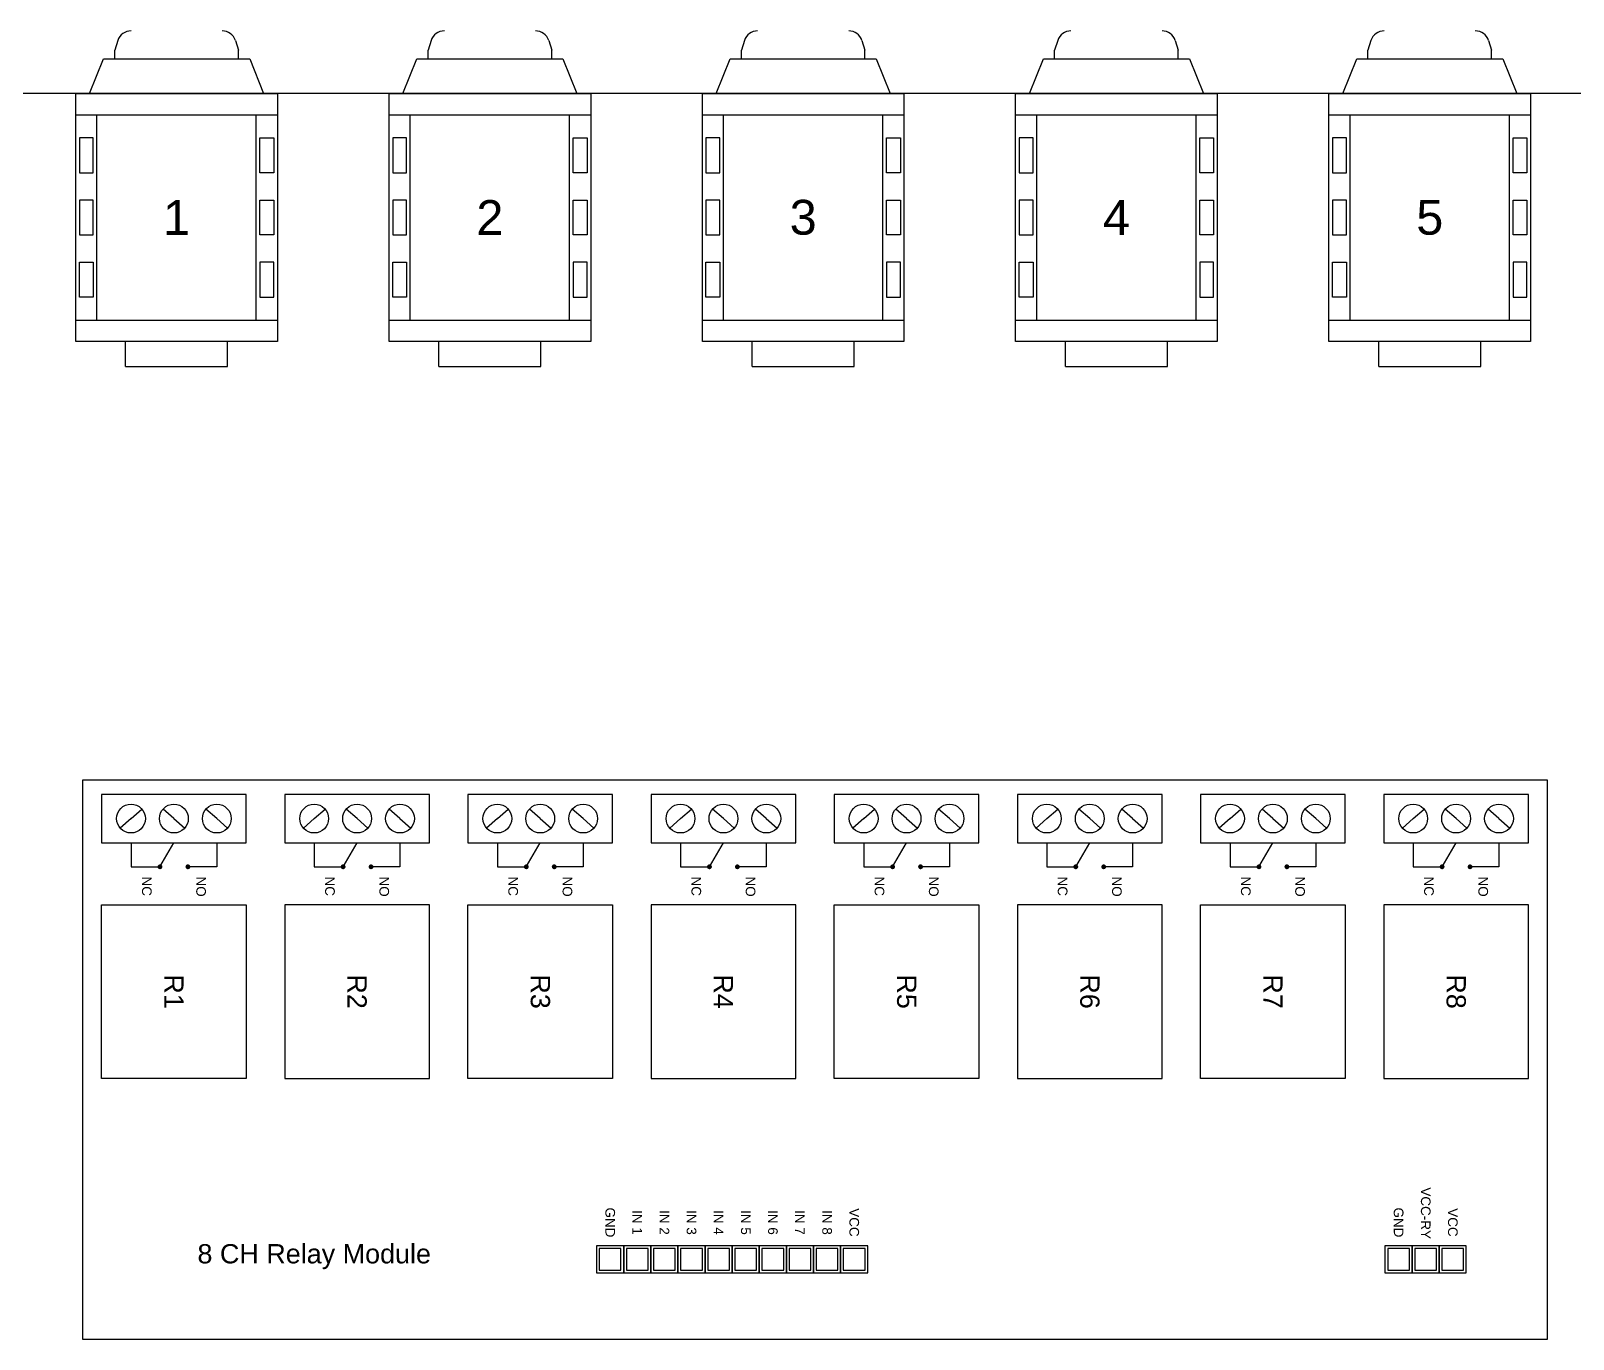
# Model space of a CAD drawing. Header units: centimetres. Extents: x 3.3 to 32.6, y -5.1 to 16.9.
# Drawn here: x 9 to 14.54, y 2.31 to 7.01 of the extents above; entities that cross this region are included whole.
import ezdxf

# ---------------------------------------------------------------- set-up
doc = ezdxf.new("R2010")
doc.units = ezdxf.units.CM
doc.header["$MEASUREMENT"] = 0
for name, color, linetype in [('Board', 9, 'Continuous'), ('Components', 3, 'Continuous'), ('Contact', 1, 'Continuous'), ('Ligne', 4, 'Continuous')]:
    doc.layers.add(name, color=color, linetype=linetype)
doc.styles.get("Standard").update_dxf_attribs({"font": 'arial.ttf'})

msp = doc.modelspace()

# ---------------------------------------------------------------- linework, layer by layer
at = {"ltscale": 0.5}
for p, q in [((9.18726, 4.31661), (9.18726, 2.30952)), ((14.44896, 4.31661), (9.18726, 4.31661)), ((9.77574, 4.26468), (9.25649, 4.26468)), ((9.25649, 4.26468), (9.25649, 4.0916)), ((9.77574, 4.0916), (9.77574, 4.26468)), ((10.43345, 4.26468), (9.9142, 4.26468)), ((9.9142, 4.26468), (9.9142, 4.0916)), ((10.43345, 4.0916), (10.43345, 4.26468)), ((11.09116, 4.26468), (10.57192, 4.26468)), ((10.57192, 4.26468), (10.57192, 4.0916)), ((11.09116, 4.0916), (11.09116, 4.26468)), ((11.74888, 4.26468), (11.22963, 4.26468)), ((11.22963, 4.26468), (11.22963, 4.0916)), ((11.74888, 4.0916), (11.74888, 4.26468)), ((12.40659, 4.26468), (11.88734, 4.26468)), ((11.88734, 4.26468), (11.88734, 4.0916)), ((12.40659, 4.0916), (12.40659, 4.26468)), ((13.0643, 4.26468), (12.54506, 4.26468)), ((12.54506, 4.26468), (12.54506, 4.0916)), ((13.0643, 4.0916), (13.0643, 4.26468)), ((13.72202, 4.26468), (13.20277, 4.26468)), ((13.20277, 4.26468), (13.20277, 4.0916)), ((13.72202, 4.0916), (13.72202, 4.26468)), ((14.37973, 4.26468), (13.86048, 4.26468)), ((13.86048, 4.26468), (13.86048, 4.0916)), ((14.37973, 4.0916), (14.37973, 4.26468)), ((14.44896, 2.30952), (14.44896, 4.31661)), ((9.36212, 4.17814), (9.40096, 4.2123)), ((9.51611, 4.17814), (9.47728, 4.2123)), ((9.67011, 4.17814), (9.63127, 4.2123)), ((10.01983, 4.17814), (10.05867, 4.2123)), ((10.17383, 4.17814), (10.13499, 4.2123)), ((10.32782, 4.17814), (10.28898, 4.2123)), ((10.67755, 4.17814), (10.71638, 4.2123)), ((10.83154, 4.17814), (10.79271, 4.2123)), ((10.98553, 4.17814), (10.9467, 4.2123)), ((11.33526, 4.17814), (11.37409, 4.2123)), ((11.48925, 4.17814), (11.45042, 4.2123)), ((11.64324, 4.17814), (11.60441, 4.2123)), ((11.99297, 4.17814), (12.03181, 4.2123)), ((12.14697, 4.17814), (12.10813, 4.2123)), ((12.30096, 4.17814), (12.26212, 4.2123)), ((12.65069, 4.17814), (12.68952, 4.2123)), ((12.80468, 4.17814), (12.76585, 4.2123)), ((12.95867, 4.17814), (12.91984, 4.2123)), ((13.3084, 4.17814), (13.34723, 4.2123)), ((13.46239, 4.17814), (13.42356, 4.2123)), ((13.61638, 4.17814), (13.57755, 4.2123)), ((13.96611, 4.17814), (14.00495, 4.2123)), ((14.12011, 4.17814), (14.08127, 4.2123)), ((14.2741, 4.17814), (14.23526, 4.2123)), ((9.36212, 4.17814), (9.32329, 4.14399)), ((9.51611, 4.17814), (9.55495, 4.14399)), ((9.67011, 4.17814), (9.70894, 4.14399)), ((10.01983, 4.17814), (9.981, 4.14399)), ((10.17383, 4.17814), (10.21266, 4.14399)), ((10.32782, 4.17814), (10.36665, 4.14399)), ((10.67755, 4.17814), (10.63871, 4.14399)), ((10.83154, 4.17814), (10.87037, 4.14399)), ((10.98553, 4.17814), (11.02437, 4.14399)), ((11.33526, 4.17814), (11.29643, 4.14399)), ((11.48925, 4.17814), (11.52809, 4.14399)), ((11.64324, 4.17814), (11.68208, 4.14399)), ((11.99297, 4.17814), (11.95414, 4.14399)), ((12.14697, 4.17814), (12.1858, 4.14399)), ((12.30096, 4.17814), (12.33979, 4.14399)), ((12.65069, 4.17814), (12.61185, 4.14399)), ((12.80468, 4.17814), (12.84351, 4.14399)), ((12.95867, 4.17814), (12.99751, 4.14399)), ((13.3084, 4.17814), (13.26957, 4.14399)), ((13.46239, 4.17814), (13.50123, 4.14399)), ((13.61638, 4.17814), (13.65522, 4.14399)), ((13.96611, 4.17814), (13.92728, 4.14399)), ((14.12011, 4.17814), (14.15894, 4.14399)), ((14.2741, 4.17814), (14.31293, 4.14399)), ((9.25649, 4.0916), (9.77574, 4.0916)), ((9.9142, 4.0916), (10.43345, 4.0916)), ((10.57192, 4.0916), (11.09116, 4.0916)), ((11.22963, 4.0916), (11.74888, 4.0916)), ((11.88734, 4.0916), (12.40659, 4.0916)), ((12.54506, 4.0916), (13.0643, 4.0916)), ((13.20277, 4.0916), (13.72202, 4.0916)), ((13.86048, 4.0916), (14.37973, 4.0916)), ((9.25649, 3.8686), (9.77574, 3.8686)), ((9.25649, 3.2455), (9.25649, 3.8686)), ((9.77574, 3.8686), (9.77574, 3.2455)), ((10.43345, 3.8686), (9.9142, 3.8686)), ((9.9142, 3.8686), (9.9142, 3.2455)), ((10.43345, 3.2455), (10.43345, 3.8686)), ((10.57192, 3.8686), (11.09116, 3.8686)), ((10.57192, 3.2455), (10.57192, 3.8686)), ((11.09116, 3.8686), (11.09116, 3.2455)), ((11.74888, 3.8686), (11.22963, 3.8686)), ((11.22963, 3.8686), (11.22963, 3.2455)), ((11.74888, 3.2455), (11.74888, 3.8686)), ((11.88734, 3.8686), (12.40659, 3.8686)), ((11.88734, 3.2455), (11.88734, 3.8686)), ((12.40659, 3.8686), (12.40659, 3.2455)), ((13.0643, 3.8686), (12.54506, 3.8686)), ((12.54506, 3.8686), (12.54506, 3.2455)), ((13.0643, 3.2455), (13.0643, 3.8686)), ((13.20277, 3.8686), (13.72202, 3.8686)), ((13.20277, 3.2455), (13.20277, 3.8686)), ((13.72202, 3.8686), (13.72202, 3.2455)), ((14.37973, 3.8686), (13.86048, 3.8686)), ((13.86048, 3.8686), (13.86048, 3.2455)), ((14.37973, 3.2455), (14.37973, 3.8686)), ((9.77574, 3.2455), (9.25649, 3.2455)), ((9.9142, 3.2455), (10.43345, 3.2455)), ((11.09116, 3.2455), (10.57192, 3.2455)), ((11.22963, 3.2455), (11.74888, 3.2455)), ((12.40659, 3.2455), (11.88734, 3.2455)), ((12.54506, 3.2455), (13.0643, 3.2455)), ((13.72202, 3.2455), (13.20277, 3.2455)), ((13.86048, 3.2455), (14.37973, 3.2455)), ((11.13119, 2.64463), (11.03383, 2.64463)), ((11.03383, 2.64463), (11.03383, 2.54727)), ((11.12145, 2.6349), (11.04357, 2.6349)), ((11.04357, 2.6349), (11.04357, 2.55701)), ((11.12145, 2.55701), (11.12145, 2.6349)), ((11.13119, 2.54727), (11.13119, 2.64463)), ((11.22855, 2.64463), (11.13119, 2.64463)), ((11.13119, 2.64463), (11.13119, 2.54727)), ((11.21881, 2.6349), (11.14092, 2.6349)), ((11.14092, 2.6349), (11.14092, 2.55701)), ((11.21881, 2.55701), (11.21881, 2.6349)), ((11.22855, 2.54727), (11.22855, 2.64463)), ((11.32591, 2.64463), (11.22855, 2.64463)), ((11.22855, 2.64463), (11.22855, 2.54727)), ((11.31617, 2.6349), (11.23828, 2.6349)), ((11.23828, 2.6349), (11.23828, 2.55701)), ((11.31617, 2.55701), (11.31617, 2.6349)), ((11.32591, 2.54727), (11.32591, 2.64463)), ((11.42327, 2.64463), (11.32591, 2.64463)), ((11.32591, 2.64463), (11.32591, 2.54727)), ((11.41353, 2.6349), (11.33564, 2.6349)), ((11.33564, 2.6349), (11.33564, 2.55701)), ((11.41353, 2.55701), (11.41353, 2.6349)), ((11.52062, 2.64463), (11.42327, 2.64463)), ((11.42327, 2.64463), (11.42327, 2.54727)), ((11.42327, 2.54727), (11.42327, 2.64463)), ((11.51089, 2.6349), (11.433, 2.6349)), ((11.433, 2.6349), (11.433, 2.55701)), ((11.51089, 2.55701), (11.51089, 2.6349)), ((11.52062, 2.54727), (11.52062, 2.64463)), ((11.61798, 2.64463), (11.52062, 2.64463)), ((11.52062, 2.64463), (11.52062, 2.54727)), ((11.60825, 2.6349), (11.53036, 2.6349)), ((11.53036, 2.6349), (11.53036, 2.55701)), ((11.60825, 2.55701), (11.60825, 2.6349)), ((11.61798, 2.54727), (11.61798, 2.64463)), ((11.71534, 2.64463), (11.61798, 2.64463)), ((11.61798, 2.64463), (11.61798, 2.54727)), ((11.70561, 2.6349), (11.62772, 2.6349)), ((11.62772, 2.6349), (11.62772, 2.55701)), ((11.70561, 2.55701), (11.70561, 2.6349)), ((11.71534, 2.54727), (11.71534, 2.64463)), ((11.8127, 2.64463), (11.71534, 2.64463)), ((11.71534, 2.64463), (11.71534, 2.54727)), ((11.80296, 2.6349), (11.72508, 2.6349)), ((11.72508, 2.6349), (11.72508, 2.55701)), ((11.80296, 2.55701), (11.80296, 2.6349)), ((11.8127, 2.54727), (11.8127, 2.64463)), ((11.91006, 2.64463), (11.8127, 2.64463)), ((11.8127, 2.64463), (11.8127, 2.54727)), ((11.90032, 2.6349), (11.82244, 2.6349)), ((11.82244, 2.6349), (11.82244, 2.55701)), ((11.90032, 2.55701), (11.90032, 2.6349)), ((11.91006, 2.54727), (11.91006, 2.64463)), ((12.00742, 2.64463), (11.91006, 2.64463)), ((11.91006, 2.64463), (11.91006, 2.54727)), ((11.99768, 2.6349), (11.9198, 2.6349)), ((11.9198, 2.6349), (11.9198, 2.55701)), ((11.99768, 2.55701), (11.99768, 2.6349)), ((12.00742, 2.54727), (12.00742, 2.64463)), ((13.96217, 2.64463), (13.86481, 2.64463)), ((13.86481, 2.64463), (13.86481, 2.54727)), ((13.95243, 2.6349), (13.87455, 2.6349)), ((13.87455, 2.6349), (13.87455, 2.55701)), ((13.95243, 2.55701), (13.95243, 2.6349)), ((13.96217, 2.54727), (13.96217, 2.64463)), ((14.05953, 2.64463), (13.96217, 2.64463)), ((13.96217, 2.64463), (13.96217, 2.54727)), ((14.04979, 2.6349), (13.9719, 2.6349)), ((13.9719, 2.6349), (13.9719, 2.55701)), ((14.04979, 2.55701), (14.04979, 2.6349)), ((14.05953, 2.54727), (14.05953, 2.64463)), ((14.15689, 2.64463), (14.05953, 2.64463)), ((14.05953, 2.64463), (14.05953, 2.54727)), ((14.14715, 2.6349), (14.06926, 2.6349)), ((14.06926, 2.6349), (14.06926, 2.55701)), ((14.14715, 2.55701), (14.14715, 2.6349)), ((14.15689, 2.54727), (14.15689, 2.64463)), ((11.04357, 2.55701), (11.12145, 2.55701)), ((11.14092, 2.55701), (11.21881, 2.55701)), ((11.23828, 2.55701), (11.31617, 2.55701)), ((11.33564, 2.55701), (11.41353, 2.55701)), ((11.433, 2.55701), (11.51089, 2.55701)), ((11.53036, 2.55701), (11.60825, 2.55701)), ((11.62772, 2.55701), (11.70561, 2.55701)), ((11.72508, 2.55701), (11.80296, 2.55701)), ((11.82244, 2.55701), (11.90032, 2.55701)), ((11.9198, 2.55701), (11.99768, 2.55701)), ((13.87455, 2.55701), (13.95243, 2.55701)), ((13.9719, 2.55701), (14.04979, 2.55701)), ((14.06926, 2.55701), (14.14715, 2.55701)), ((11.03383, 2.54727), (11.13119, 2.54727)), ((11.13119, 2.54727), (11.22855, 2.54727)), ((11.22855, 2.54727), (11.32591, 2.54727)), ((11.32591, 2.54727), (11.42327, 2.54727)), ((11.42327, 2.54727), (11.52062, 2.54727)), ((11.52062, 2.54727), (11.61798, 2.54727)), ((11.61798, 2.54727), (11.71534, 2.54727)), ((11.71534, 2.54727), (11.8127, 2.54727)), ((11.8127, 2.54727), (11.91006, 2.54727)), ((11.91006, 2.54727), (12.00742, 2.54727)), ((13.86481, 2.54727), (13.96217, 2.54727)), ((13.96217, 2.54727), (14.05953, 2.54727)), ((14.05953, 2.54727), (14.15689, 2.54727)), ((9.18726, 2.30952), (14.44896, 2.30952))]:
    msp.add_line(p, q, dxfattribs=at)
for centre in [(9.36212, 4.17814), (9.51611, 4.17814), (9.67011, 4.17814), (10.01983, 4.17814), (10.17383, 4.17814), (10.32782, 4.17814), (10.67755, 4.17814), (10.83154, 4.17814), (10.98553, 4.17814), (11.33526, 4.17814), (11.48925, 4.17814), (11.64324, 4.17814), (11.99297, 4.17814), (12.14697, 4.17814), (12.30096, 4.17814), (12.65069, 4.17814), (12.80468, 4.17814), (12.95867, 4.17814), (13.3084, 4.17814), (13.46239, 4.17814), (13.61638, 4.17814), (13.96611, 4.17814), (14.12011, 4.17814), (14.2741, 4.17814)]:
    msp.add_circle(centre, 0.05172, dxfattribs=at)
at = {"layer": 'Board', "ltscale": 3}
msp.add_line((23.15063, 6.78072), (7.15063, 6.78072), dxfattribs=at)
at = {"layer": 'Components'}
for p, q in [((9.3145, 6.97096), (9.30363, 6.93697)), ((9.30363, 6.90572), (9.30363, 6.93697)), ((9.73675, 6.97096), (9.74763, 6.93697)), ((9.74763, 6.90572), (9.74763, 6.93697)), ((10.4395, 6.97096), (10.42863, 6.93697)), ((10.42863, 6.90572), (10.42863, 6.93697)), ((10.86175, 6.97096), (10.87263, 6.93697)), ((10.87263, 6.90572), (10.87263, 6.93697)), ((11.5645, 6.97096), (11.55363, 6.93697)), ((11.55363, 6.90572), (11.55363, 6.93697)), ((11.98675, 6.97096), (11.99763, 6.93697)), ((11.99763, 6.90572), (11.99763, 6.93697)), ((12.6895, 6.97096), (12.67863, 6.93697)), ((12.67863, 6.90572), (12.67863, 6.93697)), ((13.11175, 6.97096), (13.12263, 6.93697)), ((13.12263, 6.90572), (13.12263, 6.93697)), ((13.8145, 6.97096), (13.80363, 6.93697)), ((13.80363, 6.90572), (13.80363, 6.93697)), ((14.23675, 6.97096), (14.24763, 6.93697)), ((14.24763, 6.90572), (14.24763, 6.93697)), ((9.21313, 6.78072), (9.26313, 6.90572)), ((9.26313, 6.90572), (9.78813, 6.90572)), ((9.78813, 6.90572), (9.83813, 6.78072)), ((10.33813, 6.78072), (10.38813, 6.90572)), ((10.38813, 6.90572), (10.91313, 6.90572)), ((10.91313, 6.90572), (10.96313, 6.78072)), ((11.46313, 6.78072), (11.51313, 6.90572)), ((11.51313, 6.90572), (12.03813, 6.90572)), ((12.03813, 6.90572), (12.08813, 6.78072)), ((12.58813, 6.78072), (12.63813, 6.90572)), ((12.63813, 6.90572), (13.16313, 6.90572)), ((13.16313, 6.90572), (13.21313, 6.78072)), ((13.71313, 6.78072), (13.76313, 6.90572)), ((13.76313, 6.90572), (14.28813, 6.90572)), ((14.28813, 6.90572), (14.33813, 6.78072)), ((9.16363, 5.89072), (9.16363, 6.78072)), ((9.16363, 6.78072), (9.88763, 6.78072)), ((9.88763, 6.78072), (9.88763, 5.89072)), ((10.28863, 5.89072), (10.28863, 6.78072)), ((10.28863, 6.78072), (11.01263, 6.78072)), ((11.01263, 6.78072), (11.01263, 5.89072)), ((11.41363, 5.89072), (11.41363, 6.78072)), ((11.41363, 6.78072), (12.13763, 6.78072)), ((12.13763, 6.78072), (12.13763, 5.89072)), ((12.53863, 5.89072), (12.53863, 6.78072)), ((12.53863, 6.78072), (13.26263, 6.78072)), ((13.26263, 6.78072), (13.26263, 5.89072)), ((13.66363, 5.89072), (13.66363, 6.78072)), ((13.66363, 6.78072), (14.38763, 6.78072)), ((14.38763, 6.78072), (14.38763, 5.89072)), ((9.16363, 6.70472), (9.88763, 6.70472)), ((9.23963, 5.96672), (9.23963, 6.70472)), ((9.81163, 5.96672), (9.81163, 6.70472)), ((10.28863, 6.70472), (11.01263, 6.70472)), ((10.36463, 5.96672), (10.36463, 6.70472)), ((10.93663, 5.96672), (10.93663, 6.70472)), ((11.41363, 6.70472), (12.13763, 6.70472)), ((11.48963, 5.96672), (11.48963, 6.70472)), ((12.06163, 5.96672), (12.06163, 6.70472)), ((12.53863, 6.70472), (13.26263, 6.70472)), ((12.61463, 5.96672), (12.61463, 6.70472)), ((13.18663, 5.96672), (13.18663, 6.70472)), ((13.66363, 6.70472), (14.38763, 6.70472)), ((13.73963, 5.96672), (13.73963, 6.70472)), ((14.31163, 5.96672), (14.31163, 6.70472)), ((9.16363, 5.89072), (9.16363, 5.96672)), ((9.16363, 5.96672), (9.88763, 5.96672)), ((10.28863, 5.89072), (10.28863, 5.96672)), ((10.28863, 5.96672), (11.01263, 5.96672)), ((11.41363, 5.89072), (11.41363, 5.96672)), ((11.41363, 5.96672), (12.13763, 5.96672)), ((12.53863, 5.89072), (12.53863, 5.96672)), ((12.53863, 5.96672), (13.26263, 5.96672)), ((13.66363, 5.89072), (13.66363, 5.96672)), ((13.66363, 5.96672), (14.38763, 5.96672)), ((9.88763, 5.89072), (9.16363, 5.89072)), ((9.34263, 5.80072), (9.34263, 5.89072)), ((9.70863, 5.80072), (9.70863, 5.89072)), ((11.01263, 5.89072), (10.28863, 5.89072)), ((10.46763, 5.80072), (10.46763, 5.89072)), ((10.83363, 5.80072), (10.83363, 5.89072)), ((12.13763, 5.89072), (11.41363, 5.89072)), ((11.59263, 5.80072), (11.59263, 5.89072)), ((11.95863, 5.80072), (11.95863, 5.89072)), ((13.26263, 5.89072), (12.53863, 5.89072)), ((12.71763, 5.80072), (12.71763, 5.89072)), ((13.08363, 5.80072), (13.08363, 5.89072)), ((14.38763, 5.89072), (13.66363, 5.89072)), ((13.84263, 5.80072), (13.84263, 5.89072)), ((14.20863, 5.80072), (14.20863, 5.89072)), ((9.34263, 5.80072), (9.70863, 5.80072)), ((10.46763, 5.80072), (10.83363, 5.80072)), ((11.59263, 5.80072), (11.95863, 5.80072)), ((12.71763, 5.80072), (13.08363, 5.80072)), ((13.84263, 5.80072), (14.20863, 5.80072))]:
    msp.add_line(p, q, dxfattribs=at)
at = {"layer": 'Components', "ltscale": 3}
for p, q in [((9.22663, 6.62127), (9.17663, 6.62127)), ((9.17663, 6.62127), (9.17663, 6.49627)), ((9.22663, 6.49627), (9.22663, 6.62127)), ((9.82463, 6.62127), (9.87463, 6.62127)), ((9.82463, 6.49627), (9.82463, 6.62127)), ((9.87463, 6.62127), (9.87463, 6.49627)), ((10.35163, 6.62127), (10.30163, 6.62127)), ((10.30163, 6.62127), (10.30163, 6.49627)), ((10.35163, 6.49627), (10.35163, 6.62127)), ((10.94963, 6.62127), (10.99963, 6.62127)), ((10.94963, 6.49627), (10.94963, 6.62127)), ((10.99963, 6.62127), (10.99963, 6.49627)), ((11.47663, 6.62127), (11.42663, 6.62127)), ((11.42663, 6.62127), (11.42663, 6.49627)), ((11.47663, 6.49627), (11.47663, 6.62127)), ((12.07463, 6.62127), (12.12463, 6.62127)), ((12.07463, 6.49627), (12.07463, 6.62127)), ((12.12463, 6.62127), (12.12463, 6.49627)), ((12.60163, 6.62127), (12.55163, 6.62127)), ((12.55163, 6.62127), (12.55163, 6.49627)), ((12.60163, 6.49627), (12.60163, 6.62127)), ((13.19963, 6.62127), (13.24963, 6.62127)), ((13.19963, 6.49627), (13.19963, 6.62127)), ((13.24963, 6.62127), (13.24963, 6.49627)), ((13.72663, 6.62127), (13.67663, 6.62127)), ((13.67663, 6.62127), (13.67663, 6.49627)), ((13.72663, 6.49627), (13.72663, 6.62127)), ((14.32463, 6.62127), (14.37463, 6.62127)), ((14.32463, 6.49627), (14.32463, 6.62127)), ((14.37463, 6.62127), (14.37463, 6.49627)), ((9.17663, 6.49627), (9.22663, 6.49627)), ((9.87463, 6.49627), (9.82463, 6.49627)), ((10.30163, 6.49627), (10.35163, 6.49627)), ((10.99963, 6.49627), (10.94963, 6.49627)), ((11.42663, 6.49627), (11.47663, 6.49627)), ((12.12463, 6.49627), (12.07463, 6.49627)), ((12.55163, 6.49627), (12.60163, 6.49627)), ((13.24963, 6.49627), (13.19963, 6.49627)), ((13.67663, 6.49627), (13.72663, 6.49627)), ((14.37463, 6.49627), (14.32463, 6.49627)), ((9.22663, 6.39822), (9.17663, 6.39822)), ((9.17663, 6.39822), (9.17663, 6.27322)), ((9.22663, 6.27322), (9.22663, 6.39822)), ((9.82463, 6.39822), (9.87463, 6.39822)), ((9.82463, 6.27322), (9.82463, 6.39822)), ((9.87463, 6.39822), (9.87463, 6.27322)), ((10.35163, 6.39822), (10.30163, 6.39822)), ((10.30163, 6.39822), (10.30163, 6.27322)), ((10.35163, 6.27322), (10.35163, 6.39822)), ((10.94963, 6.39822), (10.99963, 6.39822)), ((10.94963, 6.27322), (10.94963, 6.39822)), ((10.99963, 6.39822), (10.99963, 6.27322)), ((11.47663, 6.39822), (11.42663, 6.39822)), ((11.42663, 6.39822), (11.42663, 6.27322)), ((11.47663, 6.27322), (11.47663, 6.39822)), ((12.07463, 6.39822), (12.12463, 6.39822)), ((12.07463, 6.27322), (12.07463, 6.39822)), ((12.12463, 6.39822), (12.12463, 6.27322)), ((12.60163, 6.39822), (12.55163, 6.39822)), ((12.55163, 6.39822), (12.55163, 6.27322)), ((12.60163, 6.27322), (12.60163, 6.39822)), ((13.19963, 6.39822), (13.24963, 6.39822)), ((13.19963, 6.27322), (13.19963, 6.39822)), ((13.24963, 6.39822), (13.24963, 6.27322)), ((13.72663, 6.39822), (13.67663, 6.39822)), ((13.67663, 6.39822), (13.67663, 6.27322)), ((13.72663, 6.27322), (13.72663, 6.39822)), ((14.32463, 6.39822), (14.37463, 6.39822)), ((14.32463, 6.27322), (14.32463, 6.39822)), ((14.37463, 6.39822), (14.37463, 6.27322)), ((9.17663, 6.27322), (9.22663, 6.27322)), ((9.87463, 6.27322), (9.82463, 6.27322)), ((10.30163, 6.27322), (10.35163, 6.27322)), ((10.99963, 6.27322), (10.94963, 6.27322)), ((11.42663, 6.27322), (11.47663, 6.27322)), ((12.12463, 6.27322), (12.07463, 6.27322)), ((12.55163, 6.27322), (12.60163, 6.27322)), ((13.24963, 6.27322), (13.19963, 6.27322)), ((13.67663, 6.27322), (13.72663, 6.27322)), ((14.37463, 6.27322), (14.32463, 6.27322)), ((9.17663, 6.05017), (9.17663, 6.17517)), ((9.17663, 6.17517), (9.22663, 6.17517)), ((9.22663, 6.17517), (9.22663, 6.05017)), ((9.87463, 6.17517), (9.82463, 6.17517)), ((9.82463, 6.17517), (9.82463, 6.05017)), ((9.87463, 6.05017), (9.87463, 6.17517)), ((10.30163, 6.05017), (10.30163, 6.17517)), ((10.30163, 6.17517), (10.35163, 6.17517)), ((10.35163, 6.17517), (10.35163, 6.05017)), ((10.99963, 6.17517), (10.94963, 6.17517)), ((10.94963, 6.17517), (10.94963, 6.05017)), ((10.99963, 6.05017), (10.99963, 6.17517)), ((11.42663, 6.05017), (11.42663, 6.17517)), ((11.42663, 6.17517), (11.47663, 6.17517)), ((11.47663, 6.17517), (11.47663, 6.05017)), ((12.12463, 6.17517), (12.07463, 6.17517)), ((12.07463, 6.17517), (12.07463, 6.05017)), ((12.12463, 6.05017), (12.12463, 6.17517)), ((12.55163, 6.05017), (12.55163, 6.17517)), ((12.55163, 6.17517), (12.60163, 6.17517)), ((12.60163, 6.17517), (12.60163, 6.05017)), ((13.24963, 6.17517), (13.19963, 6.17517)), ((13.19963, 6.17517), (13.19963, 6.05017)), ((13.24963, 6.05017), (13.24963, 6.17517)), ((13.67663, 6.05017), (13.67663, 6.17517)), ((13.67663, 6.17517), (13.72663, 6.17517)), ((13.72663, 6.17517), (13.72663, 6.05017)), ((14.37463, 6.17517), (14.32463, 6.17517)), ((14.32463, 6.17517), (14.32463, 6.05017)), ((14.37463, 6.05017), (14.37463, 6.17517)), ((9.22663, 6.05017), (9.17663, 6.05017)), ((9.82463, 6.05017), (9.87463, 6.05017)), ((10.35163, 6.05017), (10.30163, 6.05017)), ((10.94963, 6.05017), (10.99963, 6.05017)), ((11.47663, 6.05017), (11.42663, 6.05017)), ((12.07463, 6.05017), (12.12463, 6.05017)), ((12.60163, 6.05017), (12.55163, 6.05017)), ((13.19963, 6.05017), (13.24963, 6.05017)), ((13.72663, 6.05017), (13.67663, 6.05017)), ((14.32463, 6.05017), (14.37463, 6.05017))]:
    msp.add_line(p, q, dxfattribs=at)
at = {"layer": 'Components'}
for centre, start, end in [((9.36213, 6.95572), 90, 162.25533), ((9.68913, 6.95572), 17.74467, 90), ((10.48713, 6.95572), 90, 162.25533), ((10.81413, 6.95572), 17.74467, 90), ((11.61213, 6.95572), 90, 162.25533), ((11.93913, 6.95572), 17.74467, 90), ((12.73713, 6.95572), 90, 162.25533), ((13.06413, 6.95572), 17.74467, 90), ((13.86213, 6.95572), 90, 162.25533), ((14.18913, 6.95572), 17.74467, 90)]:
    msp.add_arc(centre, 0.05, start, end, dxfattribs=at)
at = {"layer": 'Contact', "ltscale": 0.5}
for p, q in [((9.36212, 4.0916), (9.36212, 4.00506)), ((9.46597, 4.00506), (9.51611, 4.0916)), ((9.67011, 4.0916), (9.67011, 4.00506)), ((10.01983, 4.0916), (10.01983, 4.00506)), ((10.12368, 4.00506), (10.17383, 4.0916)), ((10.32782, 4.0916), (10.32782, 4.00506)), ((10.67755, 4.0916), (10.67755, 4.00506)), ((10.7814, 4.00506), (10.83154, 4.0916)), ((10.98553, 4.0916), (10.98553, 4.00506)), ((11.33526, 4.0916), (11.33526, 4.00506)), ((11.43911, 4.00506), (11.48925, 4.0916)), ((11.64324, 4.0916), (11.64324, 4.00506)), ((11.99297, 4.0916), (11.99297, 4.00506)), ((12.09682, 4.00506), (12.14697, 4.0916)), ((12.30096, 4.0916), (12.30096, 4.00506)), ((12.65069, 4.0916), (12.65069, 4.00506)), ((12.75454, 4.00506), (12.80468, 4.0916)), ((12.95867, 4.0916), (12.95867, 4.00506)), ((13.3084, 4.0916), (13.3084, 4.00506)), ((13.41225, 4.00506), (13.46239, 4.0916)), ((13.61638, 4.0916), (13.61638, 4.00506)), ((13.96611, 4.0916), (13.96611, 4.00506)), ((14.06996, 4.00506), (14.12011, 4.0916)), ((14.2741, 4.0916), (14.2741, 4.00506)), ((9.36212, 4.00506), (9.46597, 4.00506)), ((9.67011, 4.00506), (9.56626, 4.00506)), ((10.01983, 4.00506), (10.12368, 4.00506)), ((10.32782, 4.00506), (10.22397, 4.00506)), ((10.67755, 4.00506), (10.7814, 4.00506)), ((10.98553, 4.00506), (10.88168, 4.00506)), ((11.33526, 4.00506), (11.43911, 4.00506)), ((11.64324, 4.00506), (11.5394, 4.00506)), ((11.99297, 4.00506), (12.09682, 4.00506)), ((12.30096, 4.00506), (12.19711, 4.00506)), ((12.65069, 4.00506), (12.75454, 4.00506)), ((12.95867, 4.00506), (12.85482, 4.00506)), ((13.3084, 4.00506), (13.41225, 4.00506)), ((13.61638, 4.00506), (13.51254, 4.00506)), ((13.96611, 4.00506), (14.06996, 4.00506)), ((14.2741, 4.00506), (14.17025, 4.00506))]:
    msp.add_line(p, q, dxfattribs=at)
at = {"layer": 'Contact', "ltscale": 0.5, "const_width": 0.00865}
for points in [[(9.46597, 4.00939, 1), (9.46597, 4.00073, 1)], [(9.56626, 4.00939, 1), (9.56626, 4.00073, 1)], [(10.12368, 4.00939, 1), (10.12368, 4.00073, 1)], [(10.22397, 4.00939, 1), (10.22397, 4.00073, 1)], [(10.7814, 4.00939, 1), (10.7814, 4.00073, 1)], [(10.88168, 4.00939, 1), (10.88168, 4.00073, 1)], [(11.43911, 4.00939, 1), (11.43911, 4.00073, 1)], [(11.5394, 4.00939, 1), (11.5394, 4.00073, 1)], [(12.09682, 4.00939, 1), (12.09682, 4.00073, 1)], [(12.19711, 4.00939, 1), (12.19711, 4.00073, 1)], [(12.75454, 4.00939, 1), (12.75454, 4.00073, 1)], [(12.85482, 4.00939, 1), (12.85482, 4.00073, 1)], [(13.41225, 4.00939, 1), (13.41225, 4.00073, 1)], [(13.51254, 4.00939, 1), (13.51254, 4.00073, 1)], [(14.06996, 4.00939, 1), (14.06996, 4.00073, 1)], [(14.17025, 4.00939, 1), (14.17025, 4.00073, 1)]]:
    msp.add_lwpolyline(points, format="xyb", close=True, dxfattribs=at)

# ---------------------------------------------------------------- texts
at = {"layer": 'Components', "ltscale": 3, "char_height": 0.125, "attachment_point": 5}
for s, insert in [('1', (9.52563, 6.33572)), ('2', (10.65063, 6.33572)), ('3', (11.77563, 6.33572)), ('4', (12.90063, 6.33572)), ('5', (14.02563, 6.33572))]:
    msp.add_mtext_dynamic_manual_height_columns(s, width=0.572, gutter_width=0.87078, heights=[0], dxfattribs=dict(at, insert=insert))
at = {"layer": 'Contact', "ltscale": 3}
for s, p in [('NC', (9.40135, 3.97018)), ('NO', (9.59623, 3.97018)), ('NC', (10.05907, 3.97018)), ('NO', (10.25395, 3.97018)), ('NC', (10.71678, 3.97018)), ('NO', (10.91166, 3.97018)), ('NC', (11.37449, 3.97018)), ('NO', (11.56937, 3.97018)), ('NC', (12.03221, 3.97018)), ('NO', (12.22709, 3.97018)), ('NC', (12.68992, 3.97018)), ('NO', (12.8848, 3.97018)), ('NC', (13.34763, 3.97018)), ('NO', (13.54251, 3.97018)), ('NC', (14.00535, 3.97018)), ('NO', (14.20023, 3.97018))]:
    msp.add_text(s, height=0.034616, rotation=270, dxfattribs=at).set_placement(p)
at = {"layer": 'Contact', "ltscale": 3, "char_height": 0.034616, "attachment_point": 5, "rotation": 270}
for s, insert in [('VCC-RY', (14.01085, 2.76162)), ('GND', (11.08251, 2.72836)), ('VCC', (11.95874, 2.72836)), ('GND', (13.91349, 2.72836)), ('VCC', (14.10821, 2.72836)), ('IN 1', (11.17987, 2.72836)), ('IN 2', (11.27723, 2.72836)), ('IN 3', (11.37459, 2.72836)), ('IN 4', (11.47194, 2.72836)), ('IN 5', (11.5693, 2.72836)), ('IN 6', (11.66666, 2.72836)), ('IN 7', (11.76402, 2.72836)), ('IN 8', (11.86138, 2.72836))]:
    msp.add_mtext_dynamic_manual_height_columns(s, width=0.2700027, gutter_width=0.5, heights=[0], dxfattribs=dict(at, insert=insert))
at = {"layer": 'Ligne', "ltscale": 0.5, "char_height": 0.069233, "attachment_point": 5, "rotation": 270}
for s, insert in [('R1', (9.51611, 3.55705)), ('R2', (10.17383, 3.55705)), ('R3', (10.83154, 3.55705)), ('R4', (11.48925, 3.55705)), ('R5', (12.14697, 3.55705)), ('R6', (12.80468, 3.55705)), ('R7', (13.46239, 3.55705)), ('R8', (14.12011, 3.55705))]:
    msp.add_mtext_dynamic_manual_height_columns(s, width=0.9, gutter_width=0.5, heights=[0], dxfattribs=dict(at, insert=insert))
at = {"layer": 'Ligne', "ltscale": 0.5, "insert": (10.01987, 2.60557), "char_height": 0.069233, "attachment_point": 5}
msp.add_mtext_dynamic_manual_height_columns('8 CH Relay Module', width=2.2, gutter_width=0.5, heights=[0], dxfattribs=at)

doc.saveas('drawing.dxf')
